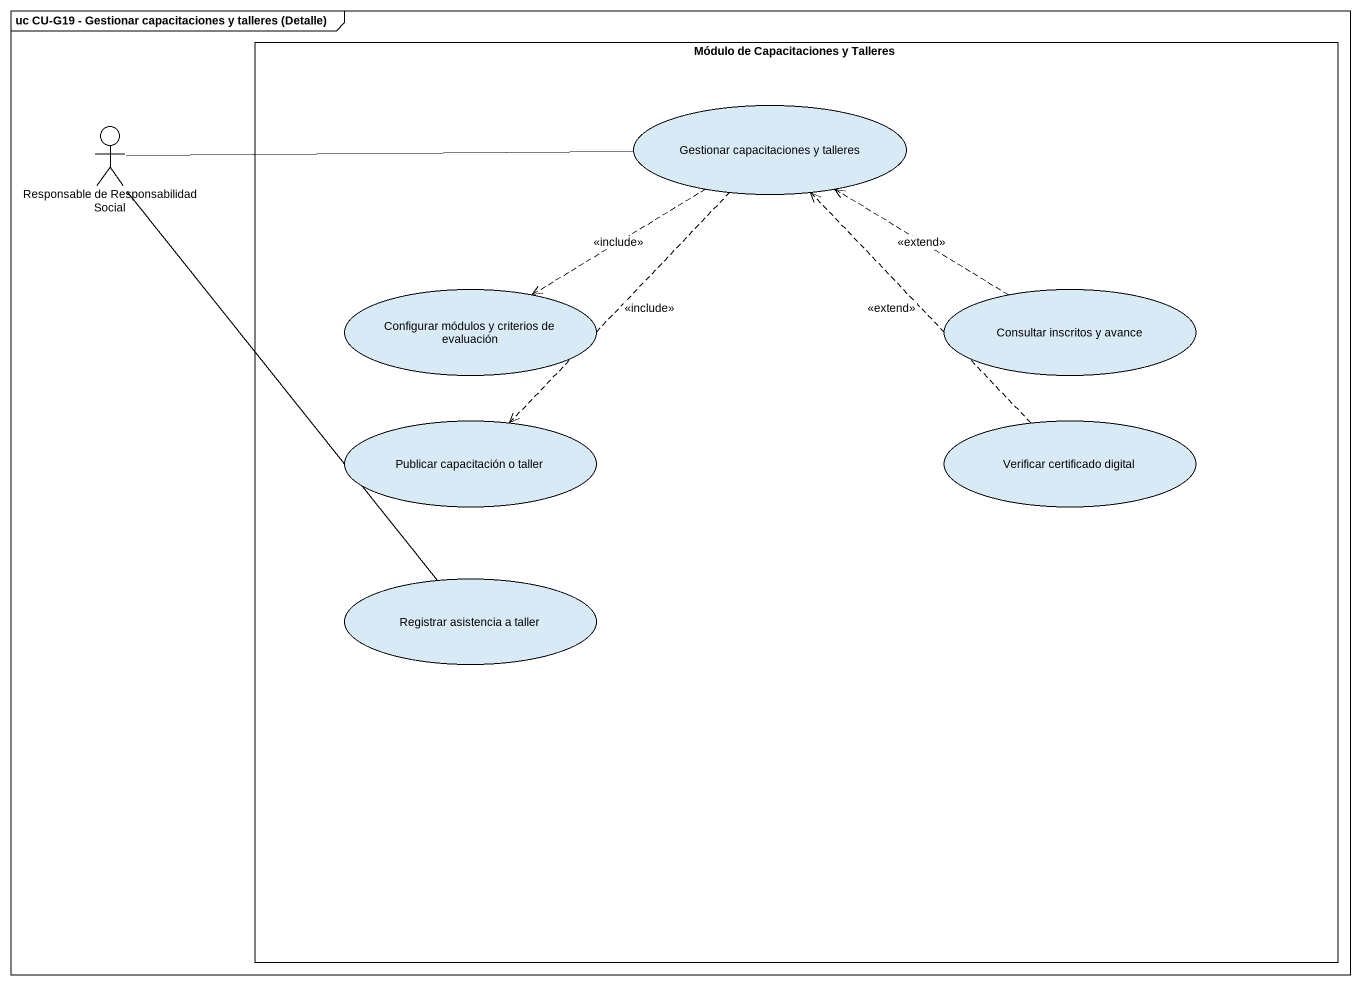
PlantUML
@startuml
mainframe uc CU-G19 - Gestionar capacitaciones y talleres (Detalle)
rectangle "Módulo de Capacitaciones y Talleres" as Módulo_de_Capacitaciones_y {
  usecase "Gestionar capacitaciones y talleres" as Gestionar_capacitaciones_y
  usecase "Configurar módulos y criterios de evaluación" as Configurar_módulos_y
  usecase "Consultar inscritos y avance" as Consultar_inscritos_y_avance
  usecase "Publicar capacitación o taller" as Publicar_capacitación_o
  usecase "Verificar certificado digital" as Verificar_certificado
  usecase "Registrar asistencia a taller" as Registrar_asistencia_a
}
actor "Responsable de Responsabilidad Social" as Responsable_de
Gestionar_capacitaciones_y ..> Configurar_módulos_y : <<include>>
Gestionar_capacitaciones_y ..> Publicar_capacitación_o : <<include>>
Responsable_de -right- Gestionar_capacitaciones_y
Responsable_de -- Registrar_asistencia_a
Consultar_inscritos_y_avance .up.> Gestionar_capacitaciones_y : <<extend>>
Verificar_certificado .up.> Gestionar_capacitaciones_y : <<extend>>
@enduml
